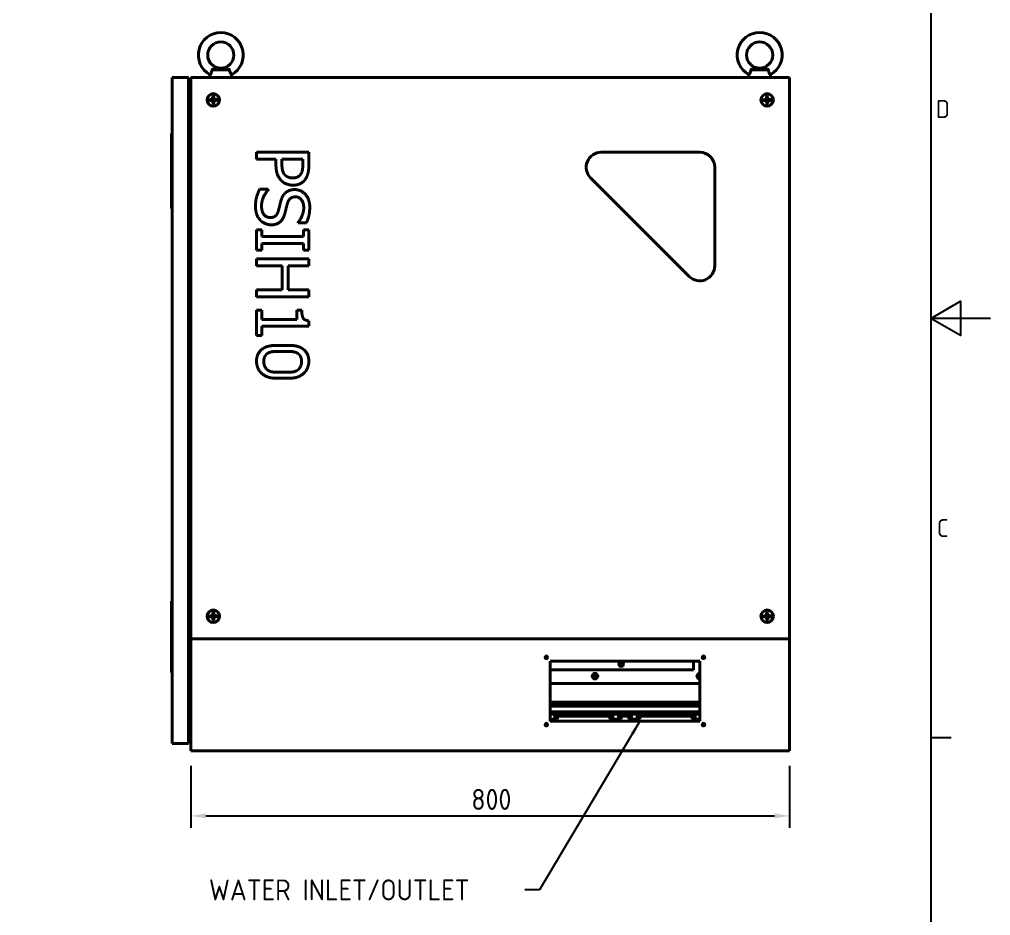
# Model space of a CAD drawing. Header units: inches. Extents: x 6934 to 18973, y 4254 to 7629.
# Drawn here: x 10389 to 11686, y 5151 to 6348 of the extents above; entities that cross this region are included whole.
import ezdxf

# ---------------------------------------------------------------- set-up
doc = ezdxf.new("R2010")
doc.units = ezdxf.units.IN
doc.header["$MEASUREMENT"] = 0
for name, color, linetype, lineweight, true_color in [('POWER SUPPLY CASE OUTLINE$0$가시적인 것(ISO)', 3, 'Continuous', 40, 0x00ff00), ('POWER SUPPLY CASE OUTLINE$0$가시적인 좁은 것(ISO)', 3, 'Continuous', 35, 0x00ff00), ('POWER SUPPLY CASE OUTLINE$0$기호(ISO)', 5, 'Continuous', 25, 0x0000ff), ('POWER SUPPLY CASE OUTLINE$0$치수(ISO)', 2, 'Continuous', 25, 0xffff00)]:
    doc.layers.add(name, color=color, linetype=linetype, lineweight=lineweight, true_color=true_color)
doc.layers.add('POWER SUPPLY CASE OUTLINE$0$경계(ISO)', color=7, linetype='Continuous', lineweight=25)
doc.styles.add('POWER SUPPLY CASE OUTLINE$0$문자 텍스트_PSTEK_POSCO', font='isocp.shx')
doc.styles.add('POWER SUPPLY CASE OUTLINE$0$치수 텍스트_PSTEK_POSCO', font='isocp.shx')
doc.dimstyles.new('POWER SUPPLY CASE OUTLINE$0$치수_PSTEK_POSCO', dxfattribs={"dimscale": 8, "dimtxt": 3.5, "dimasz": 2.5, "dimexe": 2, "dimexo": 2.5, "dimgap": 1, "dimtad": 1, "dimrnd": 1e-08, "dimdsep": 46, "dimtxsty": 'POWER SUPPLY CASE OUTLINE$0$치수 텍스트_PSTEK_POSCO', "dimcen": 0.09, "dimdle": 10, "dimclrd": 7, "dimclre": 7, "dimclrt": 2, "dimadec": 1, "dimazin": 2, "dimtfac": 1, "dimtmove": 0, "dimatfit": 3, "dimfxl": 0, "dimtolj": 1, "dimlwd": -1, "dimlwe": -1, "dimarcsym": 0})
doc.dimstyles.new('POWER SUPPLY CASE OUTLINE$0$치수_PSTEK_POSCO$7', dxfattribs={"dimscale": 8, "dimtxt": 3.5, "dimasz": 2.5, "dimexe": 2, "dimexo": 2.5, "dimgap": 1, "dimtad": 1, "dimrnd": 1e-08, "dimdsep": 46, "dimtxsty": 'POWER SUPPLY CASE OUTLINE$0$치수 텍스트_PSTEK_POSCO', "dimcen": 0.09, "dimdle": 10, "dimclrd": 7, "dimclre": 7, "dimclrt": 2, "dimadec": 1, "dimazin": 2, "dimtfac": 1, "dimtmove": 0, "dimatfit": 3, "dimfxl": 0, "dimtolj": 1, "dimlwd": -1, "dimlwe": -1, "dimarcsym": 0})

# ---------------------------------------------------------------- blocks, each defined once
blk = doc.blocks.new('POWER SUPPLY CASE OUTLINE$0$경계 Default Border')
at = {"layer": 'POWER SUPPLY CASE OUTLINE$0$경계(ISO)'}
blk.add_line((584, 140), (587.4, 140), dxfattribs=at)
at = {"layer": 'POWER SUPPLY CASE OUTLINE$0$경계(ISO)', "flags": 128}
for points in [[(10, 10), (10, 410), (584, 410), (584, 10), (10, 10)], [(594, 210), (584, 210), (589, 212.89), (589, 207.11), (584, 210)]]:
    blk.add_lwpolyline(points, dxfattribs=at)
at = {"layer": 'POWER SUPPLY CASE OUTLINE$0$경계(ISO)', "color": 2, "true_color": 0xffff00, "char_height": 3, "attachment_point": 7, "style": 'POWER SUPPLY CASE OUTLINE$0$문자 텍스트_PSTEK_POSCO'}
for s, insert in [('D', (584.88, 243.47)), ('C', (585.04, 173.47))]:
    blk.add_mtext(s, dxfattribs=dict(at, insert=insert))
blk = doc.blocks.new('*D91')
at = {"layer": 'POWER SUPPLY CASE OUTLINE$0$치수(ISO)', "color": 7, "transparency": 16777216}
for p, q in [((10617.8, 5350.7), (10617.8, 5268)), ((11417.8, 5350.7), (11417.8, 5268)), ((10637.8, 5284), (11397.8, 5284))]:
    blk.add_line(p, q, dxfattribs=at)
for points in [[(10637.8, 5287.4), (10637.8, 5280.7), (10617.8, 5284)], [(11397.8, 5287.4), (11397.8, 5280.7), (11417.8, 5284)]]:
    blk.add_solid(points, dxfattribs=at)
at = {"layer": 'POWER SUPPLY CASE OUTLINE$0$치수(ISO)', "color": 2, "transparency": 16777216, "insert": (10992.6, 5306), "char_height": 28, "attachment_point": 4, "style": 'POWER SUPPLY CASE OUTLINE$0$치수 텍스트_PSTEK_POSCO'}
blk.add_mtext('\\A1;800', dxfattribs=at)

msp = doc.modelspace()

# ---------------------------------------------------------------- linework, layer by layer
at = {"layer": 'POWER SUPPLY CASE OUTLINE$0$가시적인 것(ISO)'}
for p, q in [((10614.818, 6270.744), (10592.818, 6270.744)), ((10592.818, 5380.744), (10592.818, 6270.744)), ((10614.818, 6270.744), (10614.818, 5380.744)), ((10617.818, 5370.744), (10617.818, 6270.744)), ((11417.818, 6270.744), (10617.818, 6270.744)), ((10643.463, 6274.402), (10642.818, 6270.744)), ((10672.173, 6274.402), (10672.818, 6270.744)), ((11363.463, 6274.402), (11362.818, 6270.744)), ((11392.173, 6274.402), (11392.818, 6270.744)), ((11417.818, 5370.744), (11417.818, 6270.744)), ((10617.818, 6244.744), (10614.818, 6244.744)), ((10643.785, 6241.294), (10645.997, 6241.382)), ((10647.037, 6242.509), (10646.949, 6244.721)), ((10647.023, 6243.204), (10648.414, 6243.26)), ((10647.085, 6244.868), (10648.22, 6244.914)), ((10648.367, 6244.777), (10648.456, 6242.566)), ((10649.583, 6241.525), (10651.795, 6241.614)), ((10650.278, 6241.539), (10650.334, 6240.148)), ((10651.942, 6241.478), (10651.988, 6240.343)), ((11383.785, 6241.294), (11385.997, 6241.382)), ((11387.037, 6242.509), (11386.949, 6244.721)), ((11387.023, 6243.204), (11388.414, 6243.26)), ((11387.085, 6244.868), (11388.22, 6244.914)), ((11388.367, 6244.777), (11388.456, 6242.566)), ((11389.583, 6241.525), (11391.795, 6241.614)), ((11390.278, 6241.539), (11390.334, 6240.148)), ((11391.942, 6241.478), (11391.988, 6240.343)), ((10617.818, 6236.744), (10614.818, 6236.744)), ((10643.694, 6240.011), (10643.649, 6241.146)), ((10646.053, 6239.963), (10643.842, 6239.875)), ((10645.358, 6239.95), (10645.302, 6241.34)), ((10647.269, 6236.711), (10647.18, 6238.923)), ((10648.613, 6238.284), (10647.222, 6238.228)), ((10648.552, 6236.62), (10647.416, 6236.575)), ((10648.599, 6238.979), (10648.688, 6236.768)), ((10651.851, 6240.195), (10649.64, 6240.107)), ((11383.694, 6240.011), (11383.649, 6241.146)), ((11386.053, 6239.963), (11383.842, 6239.875)), ((11385.358, 6239.95), (11385.302, 6241.34)), ((11387.269, 6236.711), (11387.18, 6238.923)), ((11388.613, 6238.284), (11387.222, 6238.228)), ((11388.552, 6236.62), (11387.416, 6236.575)), ((11388.599, 6238.979), (11388.688, 6236.768)), ((11391.851, 6240.195), (11389.64, 6240.107)), ((10617.818, 6223.044), (10614.818, 6223.044)), ((10591.818, 6190.744), (10591.808, 6190.744)), ((10591.808, 6100.744), (10591.808, 6190.744)), ((10591.818, 6195.744), (10591.818, 6095.744)), ((10591.818, 6195.744), (10592.818, 6195.744)), ((10591.818, 6185.744), (10591.808, 6185.744)), ((10705.459, 6171.087), (10705.459, 6161.783)), ((10775.459, 6171.087), (10705.459, 6171.087)), ((10775.459, 6153.501), (10775.459, 6171.087)), ((11166.102, 6170.744), (11297.818, 6170.744)), ((10705.459, 6161.783), (10731.553, 6161.783)), ((10731.553, 6161.783), (10731.553, 6153.899)), ((10739.494, 6155.43), (10739.494, 6161.783)), ((10739.494, 6161.783), (10767.404, 6161.783)), ((10767.404, 6161.783), (10767.404, 6154.069)), ((11317.818, 6150.744), (11317.818, 6019.029)), ((11283.676, 6004.886), (11151.96, 6136.602)), ((10721.342, 6121.451), (10709.656, 6121.451)), ((10721.342, 6120.77), (10721.342, 6121.451)), ((10591.818, 6105.744), (10591.808, 6105.744)), ((10591.818, 6100.744), (10591.808, 6100.744)), ((10591.818, 6095.744), (10592.818, 6095.744)), ((10761.05, 6077.262), (10761.05, 6076.581)), ((10761.05, 6076.581), (10772.169, 6076.581)), ((10712.606, 6067.108), (10705.459, 6067.108)), ((10705.459, 6067.108), (10705.459, 6039.993)), ((10712.606, 6058.202), (10712.606, 6067.108)), ((10768.311, 6067.108), (10768.311, 6058.202)), ((10775.459, 6067.108), (10768.311, 6067.108)), ((10775.459, 6039.993), (10775.459, 6067.108)), ((10768.311, 6058.202), (10712.606, 6058.202)), ((10712.606, 6048.899), (10768.311, 6048.899)), ((10712.606, 6039.993), (10712.606, 6048.899)), ((10768.311, 6048.899), (10768.311, 6039.993)), ((10705.459, 6039.993), (10712.606, 6039.993)), ((10768.311, 6039.993), (10775.459, 6039.993)), ((10705.459, 6028.477), (10705.459, 6019.174)), ((10775.459, 6028.477), (10705.459, 6028.477)), ((10775.459, 6019.174), (10775.459, 6028.477)), ((10705.459, 6019.174), (10739.721, 6019.174)), ((10739.721, 6019.174), (10739.721, 5986.954)), ((10748.003, 6019.174), (10775.459, 6019.174)), ((10748.003, 5986.954), (10748.003, 6019.174)), ((10739.721, 5986.954), (10705.459, 5986.954)), ((10705.459, 5986.954), (10705.459, 5977.651)), ((10775.459, 5986.954), (10748.003, 5986.954)), ((10775.459, 5977.651), (10775.459, 5986.954)), ((10705.459, 5977.651), (10775.459, 5977.651)), ((10712.606, 5959.952), (10705.459, 5959.952)), ((10705.459, 5959.952), (10705.459, 5925.803)), ((10712.606, 5947.245), (10712.606, 5959.952)), ((10759.519, 5959.952), (10759.519, 5947.245)), ((10765.929, 5959.952), (10759.519, 5959.952)), ((10759.519, 5947.245), (10712.606, 5947.245)), ((10775.686, 5938.226), (10775.686, 5945.487)), ((10712.606, 5938.226), (10775.686, 5938.226)), ((10712.606, 5925.803), (10712.606, 5938.226)), ((10705.459, 5925.803), (10712.606, 5925.803)), ((10732.233, 5912.707), (10740.515, 5912.707)), ((10740.515, 5904.652), (10732.801, 5904.652)), ((10748.797, 5912.707), (10740.515, 5912.707)), ((10740.515, 5904.652), (10748.23, 5904.652)), ((10740.515, 5868.801), (10732.63, 5868.801)), ((10734.162, 5876.743), (10740.515, 5876.743)), ((10746.869, 5876.743), (10740.515, 5876.743)), ((10740.515, 5868.801), (10748.4, 5868.801)), ((10591.818, 5570.744), (10591.818, 5475.744)), ((10591.818, 5570.744), (10592.818, 5570.744)), ((10591.818, 5565.744), (10591.808, 5565.744)), ((10591.808, 5480.744), (10591.808, 5565.744)), ((10591.818, 5560.744), (10591.808, 5560.744)), ((10647.037, 5552.509), (10646.949, 5554.721)), ((10647.085, 5554.868), (10648.22, 5554.914)), ((10648.367, 5554.777), (10648.456, 5552.566)), ((11387.037, 5552.509), (11386.949, 5554.721)), ((11387.085, 5554.868), (11388.22, 5554.914)), ((11388.367, 5554.777), (11388.456, 5552.566)), ((10643.694, 5550.011), (10643.649, 5551.146)), ((10643.785, 5551.294), (10645.997, 5551.382)), ((10646.053, 5549.963), (10643.842, 5549.875)), ((10645.358, 5549.95), (10645.302, 5551.34)), ((10647.023, 5553.204), (10648.414, 5553.26)), ((10647.269, 5546.711), (10647.18, 5548.923)), ((10648.613, 5548.284), (10647.222, 5548.228)), ((10648.552, 5546.62), (10647.416, 5546.575)), ((10648.599, 5548.979), (10648.688, 5546.768)), ((10649.583, 5551.525), (10651.795, 5551.614)), ((10651.851, 5550.195), (10649.64, 5550.107)), ((10650.278, 5551.539), (10650.334, 5550.148)), ((10651.942, 5551.478), (10651.988, 5550.343)), ((11383.694, 5550.011), (11383.649, 5551.146)), ((11383.785, 5551.294), (11385.997, 5551.382)), ((11386.053, 5549.963), (11383.842, 5549.875)), ((11385.358, 5549.95), (11385.302, 5551.34)), ((11387.023, 5553.204), (11388.414, 5553.26)), ((11387.269, 5546.711), (11387.18, 5548.923)), ((11388.613, 5548.284), (11387.222, 5548.228)), ((11388.552, 5546.62), (11387.416, 5546.575)), ((11388.599, 5548.979), (11388.688, 5546.768)), ((11389.583, 5551.525), (11391.795, 5551.614)), ((11391.851, 5550.195), (11389.64, 5550.107)), ((11390.278, 5551.539), (11390.334, 5550.148)), ((11391.942, 5551.478), (11391.988, 5550.343)), ((10617.818, 5520.744), (11417.818, 5520.744)), ((11097.818, 5490.744), (11297.818, 5490.744)), ((11097.818, 5410.744), (11097.818, 5490.744)), ((11289.418, 5479.144), (11289.418, 5490.744)), ((11297.818, 5490.744), (11297.818, 5410.744)), ((10591.818, 5485.744), (10591.808, 5485.744)), ((10591.818, 5480.744), (10591.808, 5480.744)), ((11097.818, 5479.144), (11289.418, 5479.144)), ((10591.818, 5475.744), (10592.818, 5475.744)), ((11097.818, 5460.744), (11297.818, 5460.744)), ((10617.818, 5428.444), (10614.818, 5428.444)), ((11297.818, 5436.094), (11097.818, 5436.094)), ((11297.818, 5432.594), (11097.818, 5432.594)), ((11297.818, 5430.744), (11097.818, 5430.744)), ((10617.818, 5414.744), (10614.818, 5414.744)), ((11297.818, 5423.044), (11097.818, 5423.044)), ((11097.818, 5420.044), (11297.818, 5420.044)), ((11107.824, 5413.244), (11097.818, 5413.244)), ((11104.071, 5420.044), (11104.071, 5413.244)), ((11107.824, 5420.044), (11107.824, 5413.244)), ((11177.813, 5420.044), (11177.813, 5413.244)), ((11192.824, 5413.244), (11177.813, 5413.244)), ((11181.565, 5420.044), (11181.565, 5413.244)), ((11189.071, 5420.044), (11189.071, 5413.244)), ((11192.824, 5420.044), (11192.824, 5413.244)), ((11202.813, 5420.044), (11202.813, 5413.244)), ((11217.824, 5413.244), (11202.813, 5413.244)), ((11206.565, 5420.044), (11206.565, 5413.244)), ((11214.071, 5420.044), (11214.071, 5413.244)), ((11217.824, 5420.044), (11217.824, 5413.244)), ((11287.813, 5420.044), (11287.813, 5413.244)), ((11297.818, 5413.244), (11287.813, 5413.244)), ((11291.565, 5420.044), (11291.565, 5413.244)), ((10617.818, 5406.744), (10614.818, 5406.744)), ((11297.818, 5410.744), (11097.818, 5410.744)), ((10614.818, 5380.744), (10592.818, 5380.744)), ((10617.818, 5370.744), (11417.818, 5370.744))]:
    msp.add_line(p, q, dxfattribs=at)
for centre, radius in [((10657.818, 6300.744), 17.5), ((11377.818, 6300.744), 17.5), ((10647.818, 6240.744), 8.4), ((10647.818, 6240.744), 8), ((10647.818, 6240.744), 1.93), ((11387.818, 6240.744), 8.4), ((11387.818, 6240.744), 8), ((11387.818, 6240.744), 1.93), ((10647.818, 5550.744), 8.4), ((10647.818, 5550.744), 8), ((11387.818, 5550.744), 8.4), ((11387.818, 5550.744), 8), ((10647.818, 5550.744), 1.93), ((11387.818, 5550.744), 1.93), ((11092.818, 5495.744), 1.621), ((11192.818, 5486.744), 3), ((11192.818, 5486.744), 2.4), ((11302.818, 5495.744), 1.621), ((11157.818, 5470.744), 3.5), ((11157.818, 5470.744), 2), ((11157.818, 5470.744), 1.6), ((11092.818, 5405.744), 1.621), ((11302.818, 5405.744), 1.621)]:
    msp.add_circle(centre, radius, dxfattribs=at)
for centre, radius, start, end in [((10657.818, 6300.744), 30, 298.587692, 241.412308), ((11377.818, 6300.744), 30, 298.587692, 241.412308), ((10647.091, 6244.726), 0.142, 92.289573, 182.289573), ((10647.024, 6243.19), 0.0142, 92.289573, 182.289573), ((10648.226, 6244.772), 0.142, 2.289573, 92.289573), ((10648.415, 6243.246), 0.0142, 2.289573, 92.289573), ((10650.264, 6241.538), 0.0142, 2.289573, 92.289573), ((10651.8, 6241.472), 0.142, 2.289573, 92.289573), ((11387.091, 6244.726), 0.142, 92.289573, 182.289573), ((11387.024, 6243.19), 0.0142, 92.289573, 182.289573), ((11388.226, 6244.772), 0.142, 2.289573, 92.289573), ((11388.415, 6243.246), 0.0142, 2.289573, 92.289573), ((11390.264, 6241.538), 0.0142, 2.289573, 92.289573), ((11391.8, 6241.472), 0.142, 2.289573, 92.289573), ((10643.791, 6241.152), 0.142, 92.289573, 182.289573), ((10643.836, 6240.017), 0.142, 182.289573, 272.289573), ((10645.317, 6241.341), 0.0142, 92.289573, 182.289573), ((10645.372, 6239.95), 0.0142, 182.289573, 272.289573), ((10647.222, 6238.243), 0.0142, 182.289573, 272.289573), ((10647.411, 6236.717), 0.142, 182.289573, 272.289573), ((10648.546, 6236.762), 0.142, 272.289573, 2.289573), ((10648.612, 6238.298), 0.0142, 272.289573, 2.289573), ((10650.32, 6240.148), 0.0142, 272.289573, 2.289573), ((10651.846, 6240.337), 0.142, 272.289573, 2.289573), ((11383.791, 6241.152), 0.142, 92.289573, 182.289573), ((11383.836, 6240.017), 0.142, 182.289573, 272.289573), ((11385.317, 6241.341), 0.0142, 92.289573, 182.289573), ((11385.372, 6239.95), 0.0142, 182.289573, 272.289573), ((11387.222, 6238.243), 0.0142, 182.289573, 272.289573), ((11387.411, 6236.717), 0.142, 182.289573, 272.289573), ((11388.546, 6236.762), 0.142, 272.289573, 2.289573), ((11388.612, 6238.298), 0.0142, 272.289573, 2.289573), ((11390.32, 6240.148), 0.0142, 272.289573, 2.289573), ((11391.846, 6240.337), 0.142, 272.289573, 2.289573), ((11166.102, 6150.744), 20, 90, 225), ((11297.818, 6150.744), 20, 0, 90), ((11297.818, 6019.029), 20, 225, 0), ((10647.091, 5554.726), 0.142, 92.289573, 182.289573), ((10648.226, 5554.772), 0.142, 2.289573, 92.289573), ((11387.091, 5554.726), 0.142, 92.289573, 182.289573), ((11388.226, 5554.772), 0.142, 2.289573, 92.289573), ((10643.791, 5551.152), 0.142, 92.289573, 182.289573), ((10643.836, 5550.017), 0.142, 182.289573, 272.289573), ((10645.317, 5551.341), 0.0142, 92.289573, 182.289573), ((10645.372, 5549.95), 0.0142, 182.289573, 272.289573), ((10647.024, 5553.19), 0.0142, 92.289573, 182.289573), ((10647.222, 5548.243), 0.0142, 182.289573, 272.289573), ((10647.411, 5546.717), 0.142, 182.289573, 272.289573), ((10648.415, 5553.246), 0.0142, 2.289573, 92.289573), ((10648.546, 5546.762), 0.142, 272.289573, 2.289573), ((10648.612, 5548.298), 0.0142, 272.289573, 2.289573), ((10650.264, 5551.538), 0.0142, 2.289573, 92.289573), ((10650.32, 5550.148), 0.0142, 272.289573, 2.289573), ((10651.8, 5551.472), 0.142, 2.289573, 92.289573), ((10651.846, 5550.337), 0.142, 272.289573, 2.289573), ((11383.791, 5551.152), 0.142, 92.289573, 182.289573), ((11383.836, 5550.017), 0.142, 182.289573, 272.289573), ((11385.317, 5551.341), 0.0142, 92.289573, 182.289573), ((11385.372, 5549.95), 0.0142, 182.289573, 272.289573), ((11387.024, 5553.19), 0.0142, 92.289573, 182.289573), ((11387.222, 5548.243), 0.0142, 182.289573, 272.289573), ((11387.411, 5546.717), 0.142, 182.289573, 272.289573), ((11388.415, 5553.246), 0.0142, 2.289573, 92.289573), ((11388.546, 5546.762), 0.142, 272.289573, 2.289573), ((11388.612, 5548.298), 0.0142, 272.289573, 2.289573), ((11390.264, 5551.538), 0.0142, 2.289573, 92.289573), ((11390.32, 5550.148), 0.0142, 272.289573, 2.289573), ((11391.8, 5551.472), 0.142, 2.289573, 92.289573), ((11391.846, 5550.337), 0.142, 272.289573, 2.289573), ((11297.818, 5470.744), 3.5, 90, 270.000001), ((11297.818, 5470.744), 2, 90, 270), ((11297.818, 5470.744), 1.6, 90, 270)]:
    msp.add_arc(centre, radius, start, end, dxfattribs=at)
for points, knots in [([(10646.127, 6280.693), (10646.005, 6279.908), (10645.814, 6279.144), (10645.33, 6277.73), (10645.054, 6277.106), (10644.492, 6276.003), (10644.215, 6275.542), (10643.761, 6274.827), (10643.593, 6274.587), (10643.48, 6274.426), (10643.463, 6274.402), (10643.463, 6274.402)], [0, 0, 0, 0, 0.23899851, 0.23899851, 0.46692882, 0.46692882, 0.70340854, 0.70340854, 0.94828753, 0.94828753, 1.05391748, 1.05391748, 1.05391748, 1.05391748]), ([(10647.326, 6281.98), (10647.27, 6281.968), (10647.215, 6281.953), (10646.994, 6281.879), (10646.838, 6281.795), (10646.581, 6281.591), (10646.476, 6281.479), (10646.321, 6281.253), (10646.265, 6281.147), (10646.177, 6280.925), (10646.146, 6280.81), (10646.127, 6280.693)], [0.271392917, 0.271392917, 0.271392917, 0.271392917, 0.288081178, 0.288081178, 0.33959091, 0.33959091, 0.383935904, 0.383935904, 0.418333541, 0.418333541, 0.452018937, 0.452018937, 0.452018937, 0.452018937]), ([(10657.818, 6283.244), (10656.632, 6283.244), (10655.331, 6283.185), (10652.652, 6282.925), (10651.271, 6282.726), (10649.144, 6282.351), (10648.246, 6282.176), (10647.326, 6281.98)], [0, 0, 0, 0, 0.43889625, 0.43889625, 0.87779251, 0.87779251, 1.14519874, 1.14519874, 1.14519874, 1.14519874]), ([(10668.311, 6281.98), (10667.391, 6282.176), (10666.492, 6282.351), (10664.366, 6282.726), (10662.984, 6282.925), (10660.306, 6283.185), (10659.004, 6283.244), (10657.818, 6283.244)], [3.82419151, 3.82419151, 3.82419151, 3.82419151, 4.09159775, 4.09159775, 4.530494, 4.530494, 4.96939025, 4.96939025, 4.96939025, 4.96939025]), ([(10669.509, 6280.693), (10669.483, 6280.858), (10669.432, 6281.017), (10669.289, 6281.302), (10669.201, 6281.427), (10668.987, 6281.655), (10668.859, 6281.753), (10668.59, 6281.899), (10668.453, 6281.949), (10668.311, 6281.98)], [0, 0, 0, 0, 0.050301995, 0.050301995, 0.096763646, 0.096763646, 0.146676753, 0.146676753, 0.19198533, 0.19198533, 0.19198533, 0.19198533]), ([(10672.173, 6274.402), (10672.173, 6274.401), (10672.144, 6274.443), (10671.985, 6274.671), (10671.797, 6274.943), (10671.308, 6275.731), (10671.011, 6276.24), (10670.433, 6277.439), (10670.16, 6278.104), (10669.752, 6279.433), (10669.608, 6280.058), (10669.509, 6280.693)], [1.05391748, 1.05391748, 1.05391748, 1.05391748, 1.19193978, 1.19193978, 1.43584134, 1.43584134, 1.68063298, 1.68063298, 1.91383984, 1.91383984, 2.10739417, 2.10739417, 2.10739417, 2.10739417]), ([(11366.127, 6280.693), (11366.005, 6279.908), (11365.814, 6279.144), (11365.33, 6277.73), (11365.054, 6277.106), (11364.492, 6276.003), (11364.215, 6275.542), (11363.761, 6274.827), (11363.593, 6274.587), (11363.48, 6274.426), (11363.463, 6274.402), (11363.463, 6274.402)], [0, 0, 0, 0, 0.23899851, 0.23899851, 0.46692882, 0.46692882, 0.70340854, 0.70340854, 0.94828753, 0.94828753, 1.05391748, 1.05391748, 1.05391748, 1.05391748]), ([(11367.326, 6281.98), (11367.27, 6281.968), (11367.215, 6281.953), (11366.994, 6281.879), (11366.838, 6281.795), (11366.581, 6281.591), (11366.476, 6281.479), (11366.321, 6281.253), (11366.265, 6281.147), (11366.177, 6280.925), (11366.146, 6280.81), (11366.127, 6280.693)], [0.271392917, 0.271392917, 0.271392917, 0.271392917, 0.288081178, 0.288081178, 0.33959091, 0.33959091, 0.383935904, 0.383935904, 0.418333541, 0.418333541, 0.452018937, 0.452018937, 0.452018937, 0.452018937]), ([(11377.818, 6283.244), (11376.632, 6283.244), (11375.331, 6283.185), (11372.652, 6282.925), (11371.271, 6282.726), (11369.144, 6282.351), (11368.246, 6282.176), (11367.326, 6281.98)], [0, 0, 0, 0, 0.43889625, 0.43889625, 0.87779251, 0.87779251, 1.14519874, 1.14519874, 1.14519874, 1.14519874]), ([(11388.311, 6281.98), (11387.391, 6282.176), (11386.492, 6282.351), (11384.366, 6282.726), (11382.984, 6282.925), (11380.306, 6283.185), (11379.004, 6283.244), (11377.818, 6283.244)], [3.82419151, 3.82419151, 3.82419151, 3.82419151, 4.09159775, 4.09159775, 4.530494, 4.530494, 4.96939025, 4.96939025, 4.96939025, 4.96939025]), ([(11389.509, 6280.693), (11389.483, 6280.858), (11389.432, 6281.017), (11389.289, 6281.302), (11389.201, 6281.427), (11388.987, 6281.655), (11388.859, 6281.753), (11388.59, 6281.899), (11388.453, 6281.949), (11388.311, 6281.98)], [0, 0, 0, 0, 0.050301995, 0.050301995, 0.096763646, 0.096763646, 0.146676753, 0.146676753, 0.19198533, 0.19198533, 0.19198533, 0.19198533]), ([(11392.173, 6274.402), (11392.173, 6274.401), (11392.144, 6274.443), (11391.985, 6274.671), (11391.797, 6274.943), (11391.308, 6275.731), (11391.011, 6276.24), (11390.433, 6277.439), (11390.16, 6278.104), (11389.752, 6279.433), (11389.608, 6280.058), (11389.509, 6280.693)], [1.05391748, 1.05391748, 1.05391748, 1.05391748, 1.19193978, 1.19193978, 1.43584134, 1.43584134, 1.68063298, 1.68063298, 1.91383984, 1.91383984, 2.10739417, 2.10739417, 2.10739417, 2.10739417])]:
    msp.add_open_spline(points, degree=3, knots=knots, dxfattribs=at)
for points in [[(10731.553, 6153.899), (10731.553, 6146.411), (10735.24, 6136.597), (10738.814, 6132.967)], [(10743.692, 6140.511), (10741.31, 6142.78), (10739.494, 6149.758), (10739.494, 6155.43)], [(10767.404, 6154.069), (10767.404, 6149.701), (10766.212, 6143.801), (10764.737, 6141.589)], [(10771.091, 6135.179), (10773.417, 6138.526), (10775.459, 6147.262), (10775.459, 6153.501)], [(10754.073, 6136.54), (10750.726, 6136.54), (10745.791, 6138.412), (10743.692, 6140.511)], [(10764.737, 6141.589), (10763.036, 6139.036), (10757.703, 6136.54), (10754.073, 6136.54)], [(10738.814, 6132.967), (10741.65, 6130.074), (10749.818, 6126.84), (10754.357, 6126.84)], [(10754.357, 6126.84), (10760.199, 6126.84), (10768.425, 6131.265), (10771.091, 6135.179)], [(10709.656, 6121.451), (10707.387, 6116.743), (10704.211, 6106.078), (10704.211, 6098.477)], [(10712.266, 6099.158), (10712.266, 6104.547), (10717.031, 6116.176), (10721.342, 6120.77)], [(10744.032, 6116.403), (10741.707, 6114.19), (10738.814, 6108.461), (10737.849, 6104.83)], [(10756.682, 6120.941), (10752.598, 6120.941), (10746.358, 6118.558), (10744.032, 6116.403)], [(10776.707, 6097.399), (10776.707, 6107.667), (10765.191, 6120.941), (10756.682, 6120.941)], [(10723.951, 6083.558), (10718.676, 6083.558), (10712.266, 6091.443), (10712.266, 6099.158)], [(10737.849, 6104.83), (10736.828, 6100.803), (10735.58, 6095.414), (10734.673, 6092.181)], [(10743.068, 6087.756), (10743.919, 6090.592), (10745.961, 6099.158), (10746.755, 6102.108)], [(10746.755, 6102.108), (10747.947, 6106.532), (10753.222, 6111.241), (10757.647, 6111.241)], [(10757.647, 6111.241), (10762.582, 6111.241), (10768.652, 6103.242), (10768.652, 6096.775)], [(10704.211, 6098.477), (10704.211, 6092.067), (10707.501, 6083.558), (10710.564, 6080.211)], [(10734.673, 6092.181), (10733.368, 6087.699), (10728.149, 6083.558), (10723.951, 6083.558)], [(10725.426, 6073.858), (10731.95, 6073.858), (10740.856, 6080.552), (10743.068, 6087.756)], [(10768.652, 6096.775), (10768.652, 6091.046), (10764.113, 6080.608), (10761.05, 6077.262)], [(10772.169, 6076.581), (10774.381, 6081.062), (10776.707, 6091.5), (10776.707, 6097.399)], [(10710.564, 6080.211), (10713.344, 6077.205), (10721.285, 6073.858), (10725.426, 6073.858)], [(10775.686, 5945.487), (10770.013, 5945.941), (10765.929, 5952.748), (10765.929, 5959.952)], [(10705.572, 5891.605), (10705.572, 5897.448), (10709.997, 5905.673), (10713.911, 5908.339)], [(10713.911, 5908.339), (10717.258, 5910.665), (10725.994, 5912.707), (10732.233, 5912.707)], [(10732.801, 5904.652), (10728.433, 5904.652), (10722.533, 5903.461), (10720.321, 5901.986)], [(10748.23, 5904.652), (10752.598, 5904.652), (10758.498, 5903.461), (10760.71, 5901.986)], [(10767.12, 5908.339), (10763.773, 5910.665), (10755.037, 5912.707), (10748.797, 5912.707)], [(10775.459, 5891.605), (10775.459, 5897.448), (10771.034, 5905.673), (10767.12, 5908.339)], [(10711.699, 5876.062), (10708.806, 5878.899), (10705.572, 5887.067), (10705.572, 5891.605)], [(10720.321, 5901.986), (10717.768, 5900.284), (10715.272, 5894.952), (10715.272, 5891.322)], [(10715.272, 5891.322), (10715.272, 5887.975), (10717.144, 5883.04), (10719.243, 5880.941)], [(10760.71, 5901.986), (10763.263, 5900.284), (10765.759, 5894.952), (10765.759, 5891.322)], [(10765.759, 5891.322), (10765.759, 5887.975), (10763.887, 5883.04), (10761.788, 5880.941)], [(10769.332, 5876.062), (10772.225, 5878.899), (10775.459, 5887.067), (10775.459, 5891.605)], [(10719.243, 5880.941), (10721.512, 5878.558), (10728.489, 5876.743), (10734.162, 5876.743)], [(10761.788, 5880.941), (10759.519, 5878.558), (10752.541, 5876.743), (10746.869, 5876.743)], [(10732.63, 5868.801), (10725.143, 5868.801), (10715.329, 5872.489), (10711.699, 5876.062)], [(10748.4, 5868.801), (10755.888, 5868.801), (10765.702, 5872.489), (10769.332, 5876.062)]]:
    msp.add_open_spline(points, degree=2, dxfattribs=at)
for points in [[(11153.777, 5470.744), (11154.318, 5471.682), (11154.787, 5472.494)], [(11154.787, 5468.994), (11154.318, 5469.806), (11153.777, 5470.744)], [(11154.787, 5472.494), (11155.256, 5473.306), (11155.797, 5474.244)], [(11155.797, 5467.244), (11155.256, 5468.182), (11154.787, 5468.994)], [(11155.797, 5474.244), (11156.88, 5474.244), (11157.818, 5474.244)], [(11157.818, 5467.244), (11156.88, 5467.244), (11155.797, 5467.244)], [(11157.818, 5474.244), (11158.756, 5474.244), (11159.839, 5474.244)], [(11159.839, 5467.244), (11158.756, 5467.244), (11157.818, 5467.244)], [(11159.839, 5474.244), (11160.38, 5473.306), (11160.849, 5472.494)], [(11160.849, 5468.994), (11160.38, 5468.182), (11159.839, 5467.244)], [(11160.849, 5472.494), (11161.318, 5471.682), (11161.86, 5470.744)], [(11161.86, 5470.744), (11161.318, 5469.806), (11160.849, 5468.994)], [(11293.777, 5470.744), (11294.318, 5471.682), (11294.787, 5472.494)], [(11294.787, 5468.994), (11294.318, 5469.806), (11293.777, 5470.744)], [(11294.787, 5472.494), (11295.256, 5473.306), (11295.797, 5474.244)], [(11295.797, 5467.244), (11295.256, 5468.182), (11294.787, 5468.994)], [(11295.797, 5474.244), (11296.88, 5474.244), (11297.818, 5474.244)], [(11297.818, 5467.244), (11296.88, 5467.244), (11295.797, 5467.244)]]:
    msp.add_rational_spline(points, [1, 1.0379548493, 1], degree=2, dxfattribs=at)
at = {"layer": 'POWER SUPPLY CASE OUTLINE$0$가시적인 좁은 것(ISO)'}
for p, q in [((10669.509, 6280.693), (10646.127, 6280.693)), ((10647.326, 6281.98), (10668.311, 6281.98)), ((11389.509, 6280.693), (11366.127, 6280.693)), ((11367.326, 6281.98), (11388.311, 6281.98)), ((10617.818, 6244), (10614.818, 6244)), ((10647.085, 6244.868), (10647.023, 6243.204)), ((10648.414, 6243.26), (10648.22, 6244.914)), ((10651.942, 6241.478), (10650.278, 6241.539)), ((11387.085, 6244.868), (11387.023, 6243.204)), ((11388.414, 6243.26), (11388.22, 6244.914)), ((11391.942, 6241.478), (11390.278, 6241.539)), ((10614.818, 6237.488), (10617.818, 6237.488)), ((10645.302, 6241.34), (10643.649, 6241.146)), ((10643.694, 6240.011), (10645.358, 6239.95)), ((10647.222, 6238.228), (10647.416, 6236.575)), ((10648.552, 6236.62), (10648.613, 6238.284)), ((10650.334, 6240.148), (10651.988, 6240.343)), ((11385.302, 6241.34), (11383.649, 6241.146)), ((11383.694, 6240.011), (11385.358, 6239.95)), ((11387.222, 6238.228), (11387.416, 6236.575)), ((11388.552, 6236.62), (11388.613, 6238.284)), ((11390.334, 6240.148), (11391.988, 6240.343)), ((10647.085, 5554.868), (10647.023, 5553.204)), ((10648.414, 5553.26), (10648.22, 5554.914)), ((11387.085, 5554.868), (11387.023, 5553.204)), ((11388.414, 5553.26), (11388.22, 5554.914)), ((10645.302, 5551.34), (10643.649, 5551.146)), ((10643.694, 5550.011), (10645.358, 5549.95)), ((10647.222, 5548.228), (10647.416, 5546.575)), ((10648.552, 5546.62), (10648.613, 5548.284)), ((10651.942, 5551.478), (10650.278, 5551.539)), ((10650.334, 5550.148), (10651.988, 5550.343)), ((11385.302, 5551.34), (11383.649, 5551.146)), ((11383.694, 5550.011), (11385.358, 5549.95)), ((11387.222, 5548.228), (11387.416, 5546.575)), ((11388.552, 5546.62), (11388.613, 5548.284)), ((11391.942, 5551.478), (11390.278, 5551.539)), ((11390.334, 5550.148), (11391.988, 5550.343)), ((11297.818, 5433.761), (11097.818, 5433.761)), ((10617.818, 5414), (10614.818, 5414)), ((11107.824, 5417.044), (11177.813, 5417.044)), ((11192.824, 5417.044), (11202.813, 5417.044)), ((11217.824, 5417.044), (11287.813, 5417.044)), ((10614.818, 5407.488), (10617.818, 5407.488))]:
    msp.add_line(p, q, dxfattribs=at)
for centre, radius in [((11092.818, 5495.744), 2), ((11192.818, 5486.744), 2.401), ((11302.818, 5495.744), 2), ((11092.818, 5405.744), 2), ((11302.818, 5405.744), 2)]:
    msp.add_arc(centre, radius, 350, 260, dxfattribs=at)

# ---------------------------------------------------------------- block references
at = {"xscale": 8, "yscale": 8, "zscale": 8}
msp.add_blockref('POWER SUPPLY CASE OUTLINE$0$경계 Default Border', (6934.363, 4268.862), dxfattribs=at)

# ---------------------------------------------------------------- texts
at = {"layer": 'POWER SUPPLY CASE OUTLINE$0$기호(ISO)', "color": 2, "insert": (10641.961, 5185.069), "char_height": 28, "width": 413.92609, "attachment_point": 4, "style": 'POWER SUPPLY CASE OUTLINE$0$치수 텍스트_PSTEK_POSCO'}
msp.add_mtext('{\\fISOCP|b0|i0;\\H28.0000;WATER INLET/OUTLET}', dxfattribs=at)

# ---------------------------------------------------------------- dimensions: what is measured, and where the dimension line sits
at = {"layer": 'POWER SUPPLY CASE OUTLINE$0$치수(ISO)', "color": 7}
dim = msp.add_linear_dim(base=(11417.818, 5284.02), p1=(10617.818, 5370.744), p2=(11417.818, 5370.744), angle=180, dimstyle='POWER SUPPLY CASE OUTLINE$0$치수_PSTEK_POSCO', override={"dimdec": 2, "dimtp": 0, "dimtm": 0, "dimtdec": 2, "dimtofl": 0, "dimatfit": 1}, dxfattribs=at)
dim.commit()
dim.dimension.update_dxf_attribs({"geometry": '*D91', "text_midpoint": (11017.818, 5284.02), "dimtype": 160})

# ---------------------------------------------------------------- leaders
at = {"layer": 'POWER SUPPLY CASE OUTLINE$0$기호(ISO)', "color": 7, "annotation_type": 0, "has_hookline": 1, "hookline_direction": 1, "text_width": 404.787}
msp.add_leader([(11217.714, 5410.744), (11083.887, 5185.069), (11063.887, 5185.069)], dimstyle='POWER SUPPLY CASE OUTLINE$0$치수_PSTEK_POSCO$7', override={"dimtad": 0}, dxfattribs=at)

doc.saveas('drawing.dxf')
